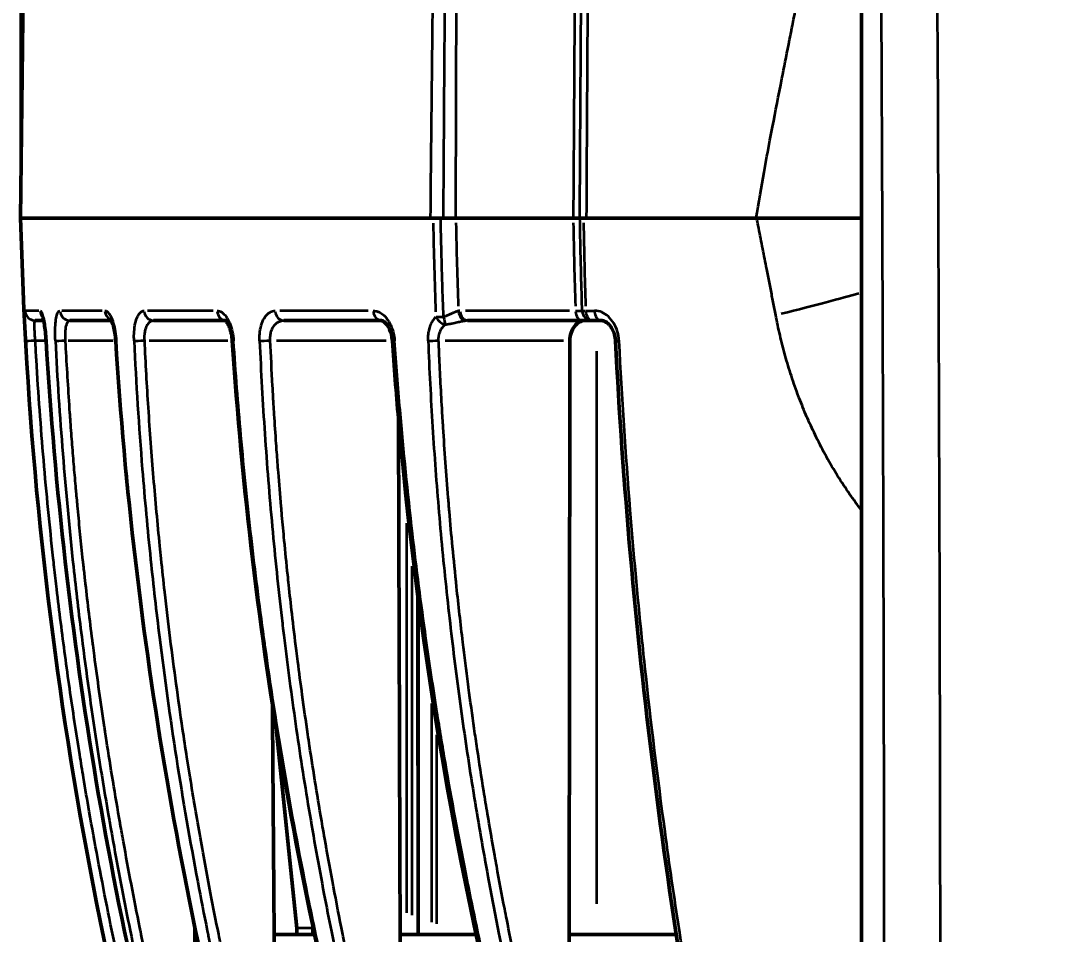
# Model space of a CAD drawing. Header units: millimetres. Extents: x 40 to 2195, y 40 to 1687.
# Drawn here: x 416.3 to 466.6, y 883.9 to 928.6 of the extents above; entities that cross this region are included whole.
import ezdxf

# ---------------------------------------------------------------- set-up
doc = ezdxf.new("R2010")
doc.units = ezdxf.units.MM
doc.header["$LTSCALE"] = 8
for name, color, linetype, lineweight in [('Dimension (ISO)', 7, 'Continuous', 25), ('Visible (ISO)', 7, 'Continuous', 50), ('Visible Narrow (ISO)', 7, 'Continuous', 35)]:
    doc.layers.add(name, color=color, linetype=linetype, lineweight=lineweight)
doc.styles.add('Note Text (ANSI)', font='tahoma.ttf')
doc.dimstyles.new('Default (ISO)', dxfattribs={"dimscale": 8, "dimtxt": 1, "dimasz": 2.5, "dimexe": 3.175, "dimexo": 0, "dimgap": 0.762, "dimtad": 1, "dimrnd": 1e-08, "dimzin": 0, "dimdsep": 46, "dimtxsty": 'Note Text (ANSI)', "dimcen": 0.09, "dimdle": 10, "dimclrd": 1, "dimclre": 1, "dimclrt": 1, "dimazin": 0, "dimtfac": 3.5052, "dimtmove": 0, "dimatfit": 3, "dimfxl": 1, "dimtolj": 1, "dimtzin": 0, "dimlwd": -1, "dimlwe": -1, "dimarcsym": 0})

# ---------------------------------------------------------------- blocks, each defined once
blk = doc.blocks.new('*D9')
at = {"layer": 'Defpoints', "color": 0, "transparency": 16777216}
for p in [(578.287, 1132.67), (416.287, 918.94), (578.287, 918.94)]:
    blk.add_point(p, dxfattribs=at)
at = {"layer": 'Dimension (ISO)', "color": 1, "transparency": 16777216}
for p, q in [((416.287, 918.94), (416.287, 1158.07)), ((578.287, 918.94), (578.287, 1158.07)), ((436.287, 1132.67), (558.287, 1132.67))]:
    blk.add_line(p, q, dxfattribs=at)
for points in [[(436.287, 1136.004), (436.287, 1129.337), (416.287, 1132.67)], [(558.287, 1136.004), (558.287, 1129.337), (578.287, 1132.67)]]:
    blk.add_solid(points, dxfattribs=at)
at = {"layer": 'Dimension (ISO)', "color": 1, "transparency": 16777216, "insert": (445.042, 1149.232), "char_height": 8, "attachment_point": 1, "style": 'Note Text (ANSI)'}
blk.add_mtext('\\A1;162.00 mm [6.378 in]', dxfattribs=at)

msp = doc.modelspace()

# ---------------------------------------------------------------- linework, layer by layer
at = {"layer": 'Visible (ISO)'}
for p, q in [((457.408, 961.526), (457.408, 816.708)), ((436.315, 918.94), (416.287, 918.94)), ((436.453, 918.94), (416.287, 918.94)), ((436.453, 918.94), (436.828, 918.94)), ((436.939, 918.94), (436.828, 918.94)), ((436.947, 918.94), (437.568, 918.94)), ((437.568, 918.94), (443.306, 918.94)), ((443.306, 918.94), (443.628, 918.94)), ((443.636, 918.94), (443.628, 918.94)), ((443.636, 918.94), (443.806, 918.94)), ((452.252, 918.94), (443.806, 918.94)), ((452.252, 918.94), (443.963, 918.94)), ((452.252, 918.94), (457.408, 918.94)), ((417.415, 913.94), (417.001, 913.94)), ((417.427, 913.94), (417.427, 913.94)), ((420.723, 913.94), (418.701, 913.94)), ((420.78, 913.94), (420.78, 913.94)), ((426.3, 913.94), (422.791, 913.94)), ((433.926, 913.94), (429.155, 913.94)), ((433.926, 913.94), (433.926, 913.94)), ((437.003, 913.94), (437.003, 913.94)), ((438.126, 913.94), (438.126, 913.94)), ((443.752, 913.94), (438.144, 913.94)), ((443.752, 913.94), (444.246, 913.94)), ((444.231, 913.941), (444.231, 913.941)), ((444.246, 913.94), (444.675, 913.94)), ((444.675, 913.94), (444.675, 913.94)), ((435.717, 883.94), (435.716, 900.433)), ((428.805, 893.863), (429.787, 884.24)), ((429.787, 883.94), (429.787, 884.24)), ((430.572, 883.94), (430.572, 884.346)), ((424.879, 883.94), (424.807, 883.94)), ((425.448, 883.94), (425.448, 883.94)), ((430.658, 883.94), (428.683, 883.94)), ((438.557, 883.94), (434.843, 883.94)), ((443.108, 883.941), (444.46, 883.941)), ((448.344, 883.94), (443.108, 883.94))]:
    msp.add_line(p, q, dxfattribs=at)
for centre, radius, start, end in [((8415.799, 830.628), 8000, 178.7298285, 179.367494), ((613.912, 923.94), 197.688, 181.4493, 197.90634)]:
    msp.add_arc(centre, radius, start, end, dxfattribs=at)
for centre, major_axis, ratio, start_param, end_param in [((436.626, 913.94), (0.3, 0), 0.000035, 2.195818, 2.195871), ((444.458, 913.94), (6.5, 0), 0.000035, 1.538863, 1.538882), ((421.436, 912.98), (-0.499, -0.031), 0.011301, 6.283158, 6.283185), ((427.137, 912.98), (-0.499, -0.033), 0.004827, 6.283148, 6.283185), ((444.459, 883.94), (-5, 0), 0.000035, 3.822621, 4.986089), ((444.459, 883.94), (6.5, 0), 0.000035, 0.930312, 1.570646), ((444.459, 883.94), (5, 0), 0.000035, 5.231173, 5.602066), ((444.459, 883.94), (-6.5, 0), 0.000035, 2.08968, 2.211352)]:
    msp.add_ellipse(centre, major_axis=major_axis, ratio=ratio, start_param=start_param, end_param=end_param, dxfattribs=at)
for points, knots in [([(417.535, 912.95), (417.527, 913.096), (417.515, 913.244), (417.486, 913.515), (417.468, 913.643), (417.432, 913.862), (417.412, 913.957), (417.387, 914.058), (417.379, 914.084), (417.368, 914.121), (417.363, 914.133), (417.359, 914.144), (417.358, 914.146), (417.358, 914.146)], [0, 0, 0, 0, 0.0439024, 0.0439024, 0.08694, 0.08694, 0.1286569, 0.1286569, 0.1469717, 0.1469717, 0.1619402, 0.1619402, 0.1702212, 0.1702212, 0.1702212, 0.1702212]), ([(420.937, 912.948), (420.929, 913.078), (420.914, 913.21), (420.876, 913.451), (420.851, 913.565), (420.798, 913.758), (420.768, 913.841), (420.73, 913.928), (420.718, 913.95), (420.701, 913.982), (420.693, 913.994), (420.683, 914.008), (420.68, 914.012), (420.68, 914.013), (420.68, 914.013), (420.68, 914.013)], [0, 0, 0, 0, 0.0390984, 0.0390984, 0.0774195, 0.0774195, 0.1142106, 0.1142106, 0.1300665, 0.1300665, 0.1433661, 0.1433661, 0.1550846, 0.1550846, 0.1565196, 0.1565196, 0.1565196, 0.1565196]), ([(426.638, 912.947), (426.63, 913.063), (426.614, 913.18), (426.57, 913.396), (426.54, 913.499), (426.475, 913.675), (426.438, 913.751), (426.371, 913.863), (426.339, 913.903), (426.298, 913.943), (426.286, 913.95), (426.286, 913.95)], [0, 0, 0, 0, 0.0349519, 0.0349519, 0.0693927, 0.0693927, 0.1031039, 0.1031039, 0.1341558, 0.1341558, 0.1598627, 0.1598627, 0.1598627, 0.1598627]), ([(434.463, 912.945), (434.456, 913.05), (434.439, 913.155), (434.39, 913.352), (434.358, 913.445), (434.283, 913.61), (434.239, 913.684), (434.152, 913.801), (434.107, 913.846), (434.029, 913.908), (433.995, 913.924), (433.951, 913.939), (433.937, 913.94), (433.926, 913.94)], [0, 0, 0, 0, 0.0315407, 0.0315407, 0.0629127, 0.0629127, 0.0948432, 0.0948432, 0.1266305, 0.1266305, 0.1586216, 0.1586216, 0.1848447, 0.1848447, 0.1848447, 0.1848447]), ([(443.144, 912.967), (443.145, 913.09), (443.163, 913.219), (443.239, 913.459), (443.297, 913.568), (443.434, 913.745), (443.522, 913.821), (443.712, 913.918), (443.813, 913.94), (443.908, 913.94)], [-0.6423957, -0.6423957, -0.6423957, -0.6423957, -0.6055635, -0.6055635, -0.5669203, -0.5669203, -0.5253456, -0.5253456, -0.4847069, -0.4847069, -0.4847069, -0.4847069]), ([(445.372, 912.941), (445.366, 913.046), (445.349, 913.153), (445.295, 913.349), (445.258, 913.443), (445.17, 913.606), (445.118, 913.679), (445.011, 913.796), (444.954, 913.841), (444.843, 913.907), (444.789, 913.926), (444.717, 913.939), (444.696, 913.94), (444.675, 913.94)], [0, 0, 0, 0, 0.0316077, 0.0316077, 0.0625755, 0.0625755, 0.0933828, 0.0933828, 0.1241361, 0.1241361, 0.1565568, 0.1565568, 0.1709581, 0.1709581, 0.1709581, 0.1709581]), ([(441.753, 871.089), (438.242, 883.462), (435.896, 896.286), (434.651, 910.416), (434.551, 911.68), (434.463, 912.945)], [0, 0, 0, 0, 3.875367, 3.875367, 4.255742, 4.255742, 4.255742, 4.255742])]:
    msp.add_open_spline(points, degree=3, knots=knots, dxfattribs=at)
for points in [[(424.75, 870.276), (420.82, 884.154), (418.387, 898.551), (417.536, 912.95)], [(428.179, 870.549), (424.277, 884.334), (421.836, 898.638), (420.937, 912.948)], [(433.906, 870.821), (430.029, 884.507), (427.582, 898.722), (426.638, 912.947)], [(443.144, 912.967), (443.131, 903.291), (443.119, 893.616), (443.108, 883.94)], [(450.587, 871.346), (447.851, 884.886), (446.093, 898.91), (445.372, 912.941)], [(434.762, 909.161), (434.788, 900.754), (434.815, 892.347), (434.843, 883.94)], [(428.595, 895.19), (428.624, 891.44), (428.654, 887.69), (428.683, 883.94)], [(424.802, 884.305), (424.804, 884.184), (424.805, 884.062), (424.807, 883.94)], [(424.807, 883.94), (424.855, 880.061), (424.903, 876.181), (424.952, 872.301)], [(428.683, 883.94), (428.714, 880), (428.745, 876.06), (428.777, 872.12)], [(434.843, 883.94), (434.857, 879.941), (434.87, 875.942), (434.884, 871.942)], [(443.108, 883.94), (443.103, 879.884), (443.098, 875.828), (443.094, 871.771)]]:
    msp.add_open_spline(points, degree=3, dxfattribs=at)
at = {"layer": 'Visible Narrow (ISO)'}
for p, q in [((417.184, 914.416), (416.518, 914.416)), ((420.279, 914.416), (418.302, 914.416)), ((425.699, 914.416), (422.487, 914.416)), ((433.276, 914.416), (428.954, 914.416)), ((443.122, 914.416), (438.042, 914.416)), ((443.937, 914.416), (444.326, 914.416)), ((417.03, 912.967), (417.508, 912.967)), ((417.541, 912.967), (417.541, 912.967)), ((418.607, 912.967), (420.813, 912.967)), ((420.963, 912.967), (420.963, 912.967)), ((422.567, 912.967), (426.422, 912.967)), ((426.699, 912.967), (426.699, 912.967)), ((428.794, 912.967), (434.163, 912.967)), ((434.573, 912.967), (434.573, 912.967)), ((437.048, 912.967), (442.824, 912.967)), ((444.46, 885.441), (444.459, 912.441)), ((435.159, 904.042), (435.161, 884.998)), ((435.41, 901.944), (435.411, 884.888)), ((435.758, 884.749), (435.757, 899.311)), ((436.372, 895.232), (436.372, 884.535)), ((436.628, 893.69), (436.628, 884.454)), ((430.533, 884.24), (429.826, 884.24)), ((430.587, 883.957), (430.587, 884.257))]:
    msp.add_line(p, q, dxfattribs=at)
msp.add_arc((444.246, 914.44), 0.5, 186.2411, 265.5915, dxfattribs=at)
for centre, major_axis, ratio, start_param, end_param in [((445.422, 867.261), (0, -453.793), 0.034923, 1.430949, 1.759061), ((584.877, 923.94), (0, 197.688), 0.751038, 1.597312, 1.619274), ((583.804, 923.94), (0, 197.188), 0.741844, 1.597304, 1.617986), ((575.492, 923.94), (0, -197.188), 0.670572, 4.738896, 4.75956), ((574.29, 923.94), (0, 197.688), 0.66026, 1.597236, 1.617847), ((446.977, 912.986), (11.387, 2.681), 0.024172, 5.314596, 5.835694), ((417.001, 914.44), (0, -0.5), 0.999398, 4.836715, 6.207055), ((417.737, 914.44), (0, 0.5), 0.990239, 1.654068, 2.285075), ((418.701, 914.44), (0, -0.5), 0.978234, 4.836715, 6.207055), ((420.884, 914.44), (0, -0.5), 0.951065, 4.817202, 5.836042), ((422.791, 914.44), (0, -0.5), 0.927323, 4.836715, 6.207055), ((426.338, 914.44), (0, -0.5), 0.883172, 4.832112, 6.119177), ((429.155, 914.44), (0, -0.5), 0.848106, 4.836715, 6.207055), ((433.926, 914.44), (0, -0.5), 0.788713, 4.83675, 6.207061), ((437.87, 912.567), (-0.175, 1.846), 0.669971, 6.222576, 6.281283), ((438.064, 914.437), (0.048, -0.498), 0.742381, 4.763687, 6.105669), ((438.144, 914.44), (0, -0.5), 0.74083, 4.836831, 6.207061), ((443.752, 914.44), (0, -0.5), 0.670582, 4.83683, 6.207052), ((444.246, 914.44), (-0.5, -0.016), 0.036082, 0.043433, 0.806344), ((444.246, 914.44), (0, -0.5), 0.660257, 4.836714, 6.207054), ((444.675, 914.44), (0, -0.5), 0.654912, 4.836715, 6.207055), ((436.964, 914.145), (-0.366, 0.341), 0.638681, 1.093193, 2.237697), ((436.964, 914.145), (-0.5, -0.019), 0.032921, 0.763246, 1.526157), ((436.964, 914.145), (-0.103, 0.489), 0.007786, 1.649286, 2.484818), ((438.12, 913.869), (0.262, 0.007), 0.271503, 1.487725, 1.729879), ((417.039, 912.98), (-0.499, -0.028), 0.022342, 0.090207, 1.425484), ((418.035, 912.98), (-0.499, -0.03), 0.017116, 6.132816, 6.275271), ((418.476, 912.98), (-0.499, -0.026), 0.027042, 0.259841, 1.517033), ((421.436, 912.98), (-0.499, -0.031), 0.011301, 5.967377, 6.266538), ((422.301, 912.98), (-0.499, -0.024), 0.031283, 0.429593, 1.608611), ((427.137, 912.98), (-0.499, -0.033), 0.004827, 5.802051, 6.257827), ((428.4, 912.98), (-0.5, -0.022), 0.035132, 0.599416, 1.700207), ((434.962, 912.98), (-0.499, -0.035), 0.002385, 0.034064, 0.646349), ((436.59, 912.98), (-0.5, -0.02), 0.038668, 0.769288, 1.791813), ((445.871, 912.967), (-0.499, -0.026), 0.029633, 0.043732, 0.830464)]:
    msp.add_ellipse(centre, major_axis=major_axis, ratio=ratio, start_param=start_param, end_param=end_param, dxfattribs=at)
for points, knots in [([(437.424, 1007.963), (437.339, 1002.063), (437.254, 996.072), (437.171, 989.976), (437.087, 983.88), (437.005, 977.677), (436.925, 971.415), (436.845, 965.152), (436.766, 958.829), (436.694, 952.749), (436.621, 946.669), (436.553, 940.833), (436.49, 935.202), (436.427, 929.572), (436.369, 924.147), (436.315, 918.94)], [0, 0, 0, 0, 0.2, 0.2, 0.2, 0.4, 0.4, 0.4, 0.6, 0.6, 0.6, 0.8, 0.8, 0.8, 1, 1, 1, 1]), ([(438.052, 1007.959), (437.977, 1003.936), (437.904, 999.87), (437.8, 993.84), (437.768, 991.912), (437.72, 988.927), (437.703, 987.876), (437.616, 982.396), (437.549, 977.919), (437.477, 972.744), (437.468, 972.079), (437.428, 969.116), (437.398, 966.81), (437.339, 962.156), (437.311, 959.809), (437.266, 955.893), (437.248, 954.313), (437.198, 949.68), (437.167, 946.672), (437.136, 943.306), (437.132, 942.891), (437.105, 940.013), (437.084, 937.589), (437.03, 931.149), (437.001, 927.203), (436.974, 923.093), (436.972, 922.818), (436.962, 921.332), (436.954, 920.131), (436.947, 918.94)], [0, 0, 0, 0, 0.1364104, 0.1364104, 0.2, 0.2, 0.2343652, 0.2343652, 0.3787529, 0.3787529, 0.4, 0.4, 0.4733893, 0.4733893, 0.5485459, 0.5485459, 0.6, 0.6, 0.700975, 0.700975, 0.7152153, 0.7152153, 0.8, 0.8, 0.943973, 0.943973, 0.9542839, 0.9542839, 1, 1, 1, 1]), ([(437.568, 918.94), (437.577, 923.917), (437.594, 928.715), (437.617, 933.328), (437.621, 934.051), (437.625, 934.77), (437.629, 935.484), (437.65, 939.326), (437.675, 943.038), (437.705, 946.632), (437.715, 947.969), (437.727, 949.289), (437.739, 950.594), (437.765, 953.447), (437.793, 956.223), (437.823, 958.926), (437.844, 960.779), (437.866, 962.598), (437.888, 964.384), (437.914, 966.393), (437.94, 968.361), (437.967, 970.288), (437.999, 972.572), (438.033, 974.8), (438.067, 976.975), (438.087, 978.267), (438.108, 979.539), (438.129, 980.794), (438.173, 983.436), (438.218, 985.998), (438.265, 988.486), (438.277, 989.17), (438.29, 989.849), (438.303, 990.523), (438.359, 993.46), (438.416, 996.294), (438.473, 999.04), (438.477, 999.211), (438.48, 999.382), (438.484, 999.553), (438.545, 1002.458), (438.607, 1005.266), (438.669, 1007.968)], [0, 0, 0, 0, 0.125, 0.125, 0.125, 0.144593, 0.144593, 0.144593, 0.25, 0.25, 0.25, 0.289217, 0.289217, 0.289217, 0.375, 0.375, 0.375, 0.433824, 0.433824, 0.433824, 0.5, 0.5, 0.5, 0.578431, 0.578431, 0.578431, 0.625, 0.625, 0.625, 0.723028, 0.723028, 0.723028, 0.75, 0.75, 0.75, 0.867651, 0.867651, 0.867651, 0.875, 0.875, 0.875, 1, 1, 1, 1]), ([(444.285, 1007.968), (444.237, 1005), (444.19, 1001.904), (444.142, 998.685), (444.095, 995.466), (444.048, 992.124), (444.001, 988.643), (443.954, 985.163), (443.907, 981.544), (443.861, 977.769), (443.814, 973.994), (443.768, 970.062), (443.721, 965.939), (443.675, 961.816), (443.629, 957.501), (443.586, 953.2), (443.542, 948.899), (443.502, 944.612), (443.467, 940.555), (443.431, 936.497), (443.401, 932.668), (443.374, 929.066), (443.347, 925.464), (443.325, 922.089), (443.306, 918.94)], [0, 0, 0, 0, 0.125, 0.125, 0.125, 0.25, 0.25, 0.25, 0.375, 0.375, 0.375, 0.5, 0.5, 0.5, 0.625, 0.625, 0.625, 0.75, 0.75, 0.75, 0.875, 0.875, 0.875, 1, 1, 1, 1]), ([(443.628, 918.94), (443.636, 920.282), (443.644, 921.629), (443.672, 926.359), (443.695, 929.765), (443.724, 933.75), (443.728, 934.306), (443.736, 935.321), (443.74, 935.779), (443.762, 938.718), (443.783, 941.209), (443.818, 945.294), (443.833, 946.878), (443.864, 950.305), (443.882, 952.151), (443.922, 956.214), (443.945, 958.437), (443.976, 961.39), (443.984, 962.11), (444.016, 965.046), (444.041, 967.269), (444.079, 970.464), (444.09, 971.432), (444.117, 973.662), (444.132, 974.923), (444.174, 978.233), (444.2, 980.279), (444.254, 984.343), (444.281, 986.362), (444.32, 989.146), (444.331, 989.929), (444.375, 993.079), (444.41, 995.413), (444.454, 998.315), (444.463, 998.911), (444.508, 1001.853), (444.544, 1004.17), (444.59, 1006.961), (444.598, 1007.461), (444.606, 1007.959)], [0, 0, 0, 0, 0.0471965, 0.0471965, 0.1651732, 0.1651732, 0.184274, 0.184274, 0.2, 0.2, 0.2849772, 0.2849772, 0.3384037, 0.3384037, 0.4, 0.4, 0.473014, 0.473014, 0.4965088, 0.4965088, 0.5686471, 0.5686471, 0.6, 0.6, 0.6408343, 0.6408343, 0.707323, 0.707323, 0.7738116, 0.7738116, 0.8, 0.8, 0.8796557, 0.8796557, 0.9003479, 0.9003479, 0.9821136, 0.9821136, 1, 1, 1, 1]), ([(443.963, 918.94), (443.991, 924.627), (444.026, 930.402), (444.068, 936.238), (444.11, 942.075), (444.159, 947.973), (444.218, 954.01), (444.276, 960.048), (444.343, 966.224), (444.419, 972.401), (444.494, 978.579), (444.578, 984.758), (444.666, 990.71), (444.754, 996.662), (444.845, 1002.388), (444.94, 1007.963)], [0, 0, 0, 0, 0.2, 0.2, 0.2, 0.4, 0.4, 0.4, 0.6, 0.6, 0.6, 0.8, 0.8, 0.8, 1, 1, 1, 1]), ([(458.331, 796.295), (458.333, 796.61), (458.335, 796.926), (458.337, 797.241), (458.377, 804.666), (458.411, 812.11), (458.439, 819.577), (458.446, 821.403), (458.452, 823.23), (458.458, 825.059), (458.478, 831.025), (458.493, 837.004), (458.505, 842.988), (458.511, 846.337), (458.516, 849.689), (458.52, 853.041), (458.525, 857.514), (458.527, 861.989), (458.527, 866.464), (458.528, 871.335), (458.525, 876.207), (458.52, 881.076), (458.517, 884.032), (458.513, 886.986), (458.507, 889.939), (458.496, 896.319), (458.48, 902.692), (458.46, 909.052), (458.455, 910.484), (458.45, 911.915), (458.445, 913.346), (458.417, 921.131), (458.382, 928.894), (458.34, 936.62), (458.34, 936.698), (458.339, 936.775), (458.339, 936.853), (458.297, 944.5), (458.249, 952.112), (458.193, 959.691)], [0.0000015, 0.0000015, 0.0000015, 0.0000015, 0.0058229, 0.0058229, 0.0058229, 0.1428571, 0.1428571, 0.1428571, 0.176372, 0.176372, 0.176372, 0.2857143, 0.2857143, 0.2857143, 0.3469143, 0.3469143, 0.3469143, 0.4285714, 0.4285714, 0.4285714, 0.5174708, 0.5174708, 0.5174708, 0.5714286, 0.5714286, 0.5714286, 0.6880265, 0.6880265, 0.6880265, 0.7142857, 0.7142857, 0.7142857, 0.8571429, 0.8571429, 0.8571429, 0.85858, 0.85858, 0.85858, 0.9999988, 0.9999988, 0.9999988, 0.9999988]), ([(452.252, 918.94), (452.376, 919.7), (452.504, 920.458), (452.731, 921.722), (452.827, 922.238), (452.967, 922.977), (453.009, 923.194), (453.197, 924.165), (453.35, 924.943), (453.618, 926.305), (453.727, 926.864), (453.901, 927.744), (453.962, 928.05), (454.175, 929.116), (454.334, 929.901), (454.539, 930.89), (454.575, 931.062), (454.746, 931.88), (454.887, 932.542), (455.117, 933.604), (455.202, 933.991), (455.29, 934.384)], [0, 0, 0, 0, 0.1666667, 0.1666667, 0.2845582, 0.2845582, 0.3333333, 0.3333333, 0.5, 0.5, 0.6097179, 0.6097179, 0.6666667, 0.6666667, 0.8044739, 0.8044739, 0.8333333, 0.8333333, 0.9401716, 0.9401716, 1, 1, 1, 1]), ([(436.963, 914.128), (436.943, 914.678), (436.924, 915.222), (436.908, 915.75), (436.894, 916.193), (436.881, 916.625), (436.87, 917.064), (436.868, 917.148), (436.866, 917.232), (436.864, 917.317), (436.85, 917.845), (436.838, 918.39), (436.828, 918.94)], [0.0000009, 0.0000009, 0.0000009, 0.0000009, 0.3333333, 0.3333333, 0.3333333, 0.6132458, 0.6132458, 0.6132458, 0.6666667, 0.6666667, 0.6666667, 1, 1, 1, 1]), ([(443.746, 914.425), (443.731, 914.896), (443.717, 915.365), (443.705, 915.821), (443.703, 915.862), (443.702, 915.903), (443.701, 915.943), (443.688, 916.439), (443.676, 916.92), (443.665, 917.416), (443.665, 917.431), (443.665, 917.445), (443.664, 917.46), (443.654, 917.942), (443.644, 918.439), (443.636, 918.94)], [0, 0, 0, 0, 0.30608, 0.30608, 0.30608, 0.333333, 0.333333, 0.333333, 0.666667, 0.666667, 0.666667, 0.676343, 0.676343, 0.676343, 1, 1, 1, 1]), ([(453.207, 914.209), (453.168, 914.415), (453.128, 914.624), (453.087, 914.837), (453.046, 915.046), (453.004, 915.259), (452.961, 915.475), (452.919, 915.686), (452.876, 915.901), (452.833, 916.119), (452.811, 916.228), (452.789, 916.338), (452.767, 916.449), (452.758, 916.495), (452.749, 916.541), (452.74, 916.587), (452.676, 916.911), (452.611, 917.242), (452.545, 917.579), (452.48, 917.907), (452.415, 918.242), (452.349, 918.583), (452.325, 918.702), (452.302, 918.821), (452.279, 918.94)], [0, 0, 0, 0, 0.1458634, 0.1458634, 0.1458634, 0.289266, 0.289266, 0.289266, 0.4295332, 0.4295332, 0.4295332, 0.5, 0.5, 0.5, 0.5290551, 0.5290551, 0.5290551, 0.7330762, 0.7330762, 0.7330762, 0.9313061, 0.9313061, 0.9313061, 1, 1, 1, 1]), ([(416.54, 912.952), (416.531, 913.111), (416.515, 913.412), (416.497, 913.828), (416.488, 914.156), (416.489, 914.367), (416.496, 914.416), (416.502, 914.416)], [0, 0, 0, 0, 0.2, 0.4, 0.6, 0.8, 1, 1, 1, 1]), ([(417.986, 912.952), (417.978, 913.11), (417.972, 913.41), (417.992, 913.824), (418.041, 914.152), (418.116, 914.366), (418.178, 914.416), (418.213, 914.416)], [0, 0, 0, 0, 0.2, 0.4, 0.6, 0.8, 1, 1, 1, 1]), ([(421.835, 912.952), (421.829, 913.072), (421.829, 913.187), (421.835, 913.333), (421.837, 913.366), (421.85, 913.542), (421.869, 913.679), (421.923, 913.926), (421.959, 914.036), (422.035, 914.198), (422.072, 914.257), (422.125, 914.317), (422.137, 914.33), (422.192, 914.379), (422.237, 914.403), (422.299, 914.415), (422.313, 914.416), (422.328, 914.416)], [0.0000001, 0.0000001, 0.0000001, 0.0000001, 0.1537173, 0.1537173, 0.2, 0.2, 0.4, 0.4, 0.6, 0.6, 0.7535536, 0.7535536, 0.8, 0.8, 0.9547634, 0.9547634, 1, 1, 1, 1]), ([(427.971, 912.952), (427.966, 913.07), (427.969, 913.184), (427.981, 913.328), (427.985, 913.36), (428.007, 913.533), (428.038, 913.669), (428.123, 913.916), (428.177, 914.027), (428.291, 914.19), (428.346, 914.249), (428.424, 914.312), (428.445, 914.326), (428.527, 914.377), (428.592, 914.402), (428.684, 914.415), (428.708, 914.416), (428.731, 914.416)], [0.0000002, 0.0000002, 0.0000002, 0.0000002, 0.1544219, 0.1544219, 0.2, 0.2, 0.4, 0.4, 0.6, 0.6, 0.7500663, 0.7500663, 0.8, 0.8, 0.9503665, 0.9503665, 1, 1, 1, 1]), ([(433.532, 914.416), (433.612, 914.416), (433.689, 914.402), (433.788, 914.364), (433.81, 914.354), (433.904, 914.307), (433.974, 914.259), (434.065, 914.177), (434.088, 914.155), (434.197, 914.039), (434.275, 913.928), (434.406, 913.679), (434.459, 913.541), (434.529, 913.288), (434.551, 913.175), (434.568, 913.022), (434.572, 912.987), (434.574, 912.952)], [0, 0, 0, 0, 0.154323, 0.154323, 0.2, 0.2, 0.347421, 0.347421, 0.4, 0.4, 0.6, 0.6, 0.8, 0.8, 0.954632, 0.954632, 1, 1, 1, 1]), ([(436.963, 914.128), (436.987, 914.135), (437.011, 914.143), (437.034, 914.151), (437.055, 914.159), (437.075, 914.167), (437.095, 914.175), (437.117, 914.183), (437.138, 914.192), (437.159, 914.201), (437.162, 914.202), (437.165, 914.204), (437.169, 914.205), (437.184, 914.212), (437.198, 914.218), (437.213, 914.225), (437.236, 914.235), (437.259, 914.246), (437.28, 914.256), (437.293, 914.262), (437.306, 914.267), (437.318, 914.273), (437.341, 914.284), (437.363, 914.294), (437.384, 914.304), (437.388, 914.305), (437.391, 914.307), (437.395, 914.308), (437.401, 914.311), (437.407, 914.314), (437.413, 914.317), (437.435, 914.326), (437.455, 914.335), (437.475, 914.344), (437.48, 914.346), (437.484, 914.348), (437.488, 914.349), (437.491, 914.351), (437.494, 914.352), (437.497, 914.353), (437.518, 914.361), (437.537, 914.369), (437.555, 914.376), (437.56, 914.377), (437.565, 914.379), (437.57, 914.381), (437.588, 914.387), (437.605, 914.392), (437.621, 914.397), (437.626, 914.398), (437.631, 914.4), (437.636, 914.401), (437.656, 914.406), (437.675, 914.41), (437.693, 914.412)], [0.0000131, 0.0000131, 0.0000131, 0.0000131, 0.0652547, 0.0652547, 0.0652547, 0.125, 0.125, 0.125, 0.1908732, 0.1908732, 0.1908732, 0.2016155, 0.2016155, 0.2016155, 0.25, 0.25, 0.25, 0.3284493, 0.3284493, 0.3284493, 0.375, 0.375, 0.375, 0.4605705, 0.4605705, 0.4605705, 0.4747497, 0.4747497, 0.4747497, 0.5, 0.5, 0.5, 0.5906451, 0.5906451, 0.5906451, 0.6112951, 0.6112951, 0.6112951, 0.625, 0.625, 0.625, 0.7220551, 0.7220551, 0.7220551, 0.7478253, 0.7478253, 0.7478253, 0.8452726, 0.8452726, 0.8452726, 0.875, 0.875, 0.875, 0.9992101, 0.9992101, 0.9992101, 0.9992101]), ([(443.417, 914.416), (443.442, 914.416), (443.465, 914.416), (443.487, 914.416), (443.515, 914.417), (443.541, 914.417), (443.564, 914.417), (443.584, 914.417), (443.603, 914.417), (443.619, 914.418), (443.632, 914.418), (443.644, 914.418), (443.655, 914.418), (443.66, 914.419), (443.664, 914.419), (443.669, 914.419), (443.683, 914.419), (443.694, 914.42), (443.704, 914.42), (443.714, 914.42), (443.722, 914.421), (443.728, 914.421), (443.731, 914.422), (443.733, 914.422), (443.735, 914.422), (443.74, 914.423), (443.743, 914.423), (443.745, 914.424), (443.746, 914.424), (443.746, 914.424), (443.746, 914.425)], [0.0005627, 0.0005627, 0.0005627, 0.0005627, 0.1095654, 0.1095654, 0.1095654, 0.25, 0.25, 0.25, 0.3673763, 0.3673763, 0.3673763, 0.4580217, 0.4580217, 0.4580217, 0.5, 0.5, 0.5, 0.625, 0.625, 0.625, 0.75, 0.75, 0.75, 0.8055507, 0.8055507, 0.8055507, 0.9363048, 0.9363048, 0.9363048, 0.9999954, 0.9999954, 0.9999954, 0.9999954]), ([(445.551, 912.939), (445.543, 913.099), (445.49, 913.401), (445.307, 913.822), (445.037, 914.153), (444.706, 914.367), (444.471, 914.416), (444.348, 914.416)], [0, 0, 0, 0, 0.2, 0.4, 0.6, 0.8, 1, 1, 1, 1]), ([(417.004, 912.967), (416.998, 913.038), (416.993, 913.109), (416.986, 913.205), (416.985, 913.231), (416.983, 913.261), (416.983, 913.265), (416.979, 913.32), (416.977, 913.37), (416.973, 913.46), (416.971, 913.501), (416.97, 913.541), (416.97, 913.543), (416.969, 913.6), (416.968, 913.65), (416.968, 913.716), (416.968, 913.736), (416.969, 913.759), (416.969, 913.764), (416.97, 913.797), (416.971, 913.823), (416.975, 913.863), (416.977, 913.879), (416.98, 913.897), (416.981, 913.901), (416.985, 913.921), (416.989, 913.931), (416.996, 913.939), (416.998, 913.94), (417.001, 913.94)], [0, 0, 0, 0, 0.1383094, 0.1383094, 0.1923178, 0.1923178, 0.2, 0.2, 0.3053025, 0.3053025, 0.4, 0.4, 0.4044505, 0.4044505, 0.5379056, 0.5379056, 0.6, 0.6, 0.6165918, 0.6165918, 0.7154297, 0.7154297, 0.8, 0.8, 0.8286885, 0.8286885, 0.94386, 0.94386, 1, 1, 1, 1]), ([(418.485, 912.967), (418.478, 913.05), (418.475, 913.132), (418.475, 913.226), (418.475, 913.24), (418.475, 913.258), (418.475, 913.263), (418.476, 913.312), (418.478, 913.356), (418.483, 913.44), (418.487, 913.48), (418.492, 913.525), (418.493, 913.531), (418.494, 913.538), (418.494, 913.539), (418.501, 913.589), (418.509, 913.635), (418.525, 913.704), (418.533, 913.729), (418.542, 913.756), (418.543, 913.761), (418.555, 913.796), (418.567, 913.823), (418.59, 913.863), (418.6, 913.879), (418.615, 913.896), (418.618, 913.9), (418.637, 913.918), (418.653, 913.929), (418.68, 913.939), (418.69, 913.94), (418.701, 913.94)], [0, 0, 0, 0, 0.1622754, 0.1622754, 0.1907229, 0.1907229, 0.2, 0.2, 0.2930549, 0.2930549, 0.3850514, 0.3850514, 0.4, 0.4, 0.4025855, 0.4025855, 0.5224892, 0.5224892, 0.6, 0.6, 0.6144425, 0.6144425, 0.7196864, 0.7196864, 0.8, 0.8, 0.8262783, 0.8262783, 0.9328219, 0.9328219, 1, 1, 1, 1]), ([(422.353, 912.967), (422.347, 913.046), (422.347, 913.126), (422.351, 913.203), (422.351, 913.218), (422.352, 913.232), (422.354, 913.247), (422.354, 913.252), (422.354, 913.258), (422.355, 913.264), (422.362, 913.343), (422.374, 913.418), (422.392, 913.488), (422.396, 913.503), (422.4, 913.518), (422.404, 913.532), (422.416, 913.573), (422.43, 913.612), (422.446, 913.648), (422.46, 913.682), (422.476, 913.714), (422.494, 913.742), (422.495, 913.744), (422.497, 913.746), (422.498, 913.748), (422.5, 913.752), (422.502, 913.755), (422.504, 913.758), (422.523, 913.787), (422.542, 913.812), (422.563, 913.834), (422.584, 913.856), (422.607, 913.875), (422.63, 913.89), (422.636, 913.894), (422.641, 913.898), (422.647, 913.901), (422.671, 913.915), (422.695, 913.925), (422.72, 913.931), (422.743, 913.937), (422.767, 913.94), (422.791, 913.94)], [0.0000003, 0.0000003, 0.0000003, 0.0000003, 0.1578019, 0.1578019, 0.1578019, 0.1879559, 0.1879559, 0.1879559, 0.2, 0.2, 0.2, 0.3648694, 0.3648694, 0.3648694, 0.4, 0.4, 0.4, 0.5, 0.5, 0.5, 0.593463, 0.593463, 0.593463, 0.6, 0.6, 0.6, 0.6110888, 0.6110888, 0.6110888, 0.7055444, 0.7055444, 0.7055444, 0.8, 0.8, 0.8, 0.8226457, 0.8226457, 0.8226457, 0.915336, 0.915336, 0.915336, 1, 1, 1, 1]), ([(428.495, 912.967), (428.492, 913.023), (428.491, 913.079), (428.496, 913.169), (428.5, 913.203), (428.506, 913.244), (428.507, 913.252), (428.514, 913.295), (428.521, 913.33), (428.538, 913.397), (428.548, 913.43), (428.567, 913.481), (428.575, 913.501), (428.584, 913.522), (428.585, 913.524), (428.601, 913.56), (428.618, 913.593), (428.655, 913.654), (428.675, 913.682), (428.705, 913.721), (428.715, 913.732), (428.727, 913.745), (428.729, 913.747), (428.753, 913.773), (428.776, 913.794), (428.826, 913.834), (428.852, 913.852), (428.893, 913.875), (428.907, 913.882), (428.927, 913.892), (428.933, 913.895), (428.971, 913.91), (429.003, 913.921), (429.068, 913.935), (429.1, 913.939), (429.14, 913.94), (429.148, 913.94), (429.155, 913.94)], [0.0000008, 0.0000008, 0.0000008, 0.0000008, 0.1130638, 0.1130638, 0.183969, 0.183969, 0.2, 0.2, 0.275157, 0.275157, 0.34874, 0.34874, 0.3952504, 0.3952504, 0.4, 0.4, 0.4841747, 0.4841747, 0.563999, 0.563999, 0.6, 0.6, 0.6065271, 0.6065271, 0.6830992, 0.6830992, 0.7618067, 0.7618067, 0.8, 0.8, 0.8177937, 0.8177937, 0.9021453, 0.9021453, 0.9822186, 0.9822186, 1, 1, 1, 1]), ([(436.212, 912.952), (436.211, 912.986), (436.21, 913.02), (436.211, 913.087), (436.212, 913.121), (436.216, 913.187), (436.219, 913.22), (436.225, 913.282), (436.229, 913.31), (436.236, 913.355), (436.239, 913.372), (436.251, 913.435), (436.262, 913.482), (436.286, 913.57), (436.299, 913.612), (436.326, 913.69), (436.341, 913.726), (436.36, 913.77), (436.364, 913.779), (436.382, 913.819), (436.397, 913.848), (436.429, 913.905), (436.445, 913.932), (436.481, 913.986), (436.499, 914.012), (436.537, 914.061), (436.556, 914.084), (436.578, 914.108), (436.579, 914.11), (436.583, 914.114), (436.586, 914.117), (436.589, 914.12)], [0.0000004, 0.0000004, 0.0000004, 0.0000004, 0.0750041, 0.0750041, 0.1510329, 0.1510329, 0.22709, 0.22709, 0.294062, 0.294062, 0.3333333, 0.3333333, 0.4443994, 0.4443994, 0.5494671, 0.5494671, 0.6418427, 0.6418427, 0.6666667, 0.6666667, 0.7478704, 0.7478704, 0.8284766, 0.8284766, 0.9091207, 0.9091207, 0.9850833, 0.9850833, 0.9897647, 0.9897647, 1, 1, 1, 1]), ([(437.046, 913.743), (437.106, 913.752), (437.221, 913.772), (437.374, 913.803), (437.512, 913.833), (437.637, 913.861), (437.747, 913.885), (437.846, 913.905), (437.932, 913.921), (438.008, 913.932), (438.053, 913.936), (438.073, 913.938)], [0.0000011, 0.0000011, 0.0000011, 0.0000011, 0.1111111, 0.2222222, 0.3333333, 0.4444444, 0.5555556, 0.6666667, 0.7777778, 0.8888889, 0.9999999, 0.9999999, 0.9999999, 0.9999999]), ([(457.408, 904.653), (457.206, 904.917), (457.009, 905.186), (456.819, 905.461), (456.618, 905.751), (456.423, 906.048), (456.235, 906.35), (456.047, 906.653), (455.866, 906.961), (455.692, 907.275), (455.518, 907.589), (455.351, 907.909), (455.191, 908.234), (455.04, 908.541), (454.895, 908.853), (454.758, 909.167), (454.75, 909.186), (454.742, 909.204), (454.734, 909.223), (454.601, 909.53), (454.475, 909.839), (454.356, 910.149), (454.346, 910.175), (454.336, 910.201), (454.326, 910.228), (454.199, 910.563), (454.082, 910.898), (453.972, 911.231), (453.863, 911.565), (453.763, 911.897), (453.671, 912.229), (453.578, 912.56), (453.494, 912.891), (453.417, 913.221), (453.339, 913.551), (453.27, 913.88), (453.207, 914.209)], [0.0050283, 0.0050283, 0.0050283, 0.0050283, 0.1, 0.1, 0.1, 0.2, 0.2, 0.2, 0.3, 0.3, 0.3, 0.4, 0.4, 0.4, 0.4944427, 0.4944427, 0.4944427, 0.5, 0.5, 0.5, 0.5921155, 0.5921155, 0.5921155, 0.6, 0.6, 0.6, 0.7, 0.7, 0.7, 0.8, 0.8, 0.8, 0.9, 0.9, 0.9, 1, 1, 1, 1]), ([(436.727, 912.967), (436.725, 913.006), (436.725, 913.046), (436.729, 913.125), (436.733, 913.164), (436.743, 913.221), (436.746, 913.239), (436.761, 913.304), (436.775, 913.35), (436.809, 913.435), (436.828, 913.474), (436.853, 913.516), (436.855, 913.519), (436.877, 913.557), (436.899, 913.589), (436.948, 913.65), (436.975, 913.679), (437.017, 913.719), (437.031, 913.731), (437.046, 913.743)], [0.000003, 0.000003, 0.000003, 0.000003, 0.1349316, 0.1349316, 0.2696181, 0.2696181, 0.3333333, 0.3333333, 0.5, 0.5, 0.6519945, 0.6519945, 0.6666667, 0.6666667, 0.8022671, 0.8022671, 0.9362031, 0.9362031, 0.9999748, 0.9999748, 0.9999748, 0.9999748]), ([(416.54, 912.952), (416.687, 910.296), (416.887, 907.642), (417.242, 903.945), (417.351, 902.898), (417.595, 900.727), (417.731, 899.603), (418.177, 896.159), (418.52, 893.842), (419.314, 889.06), (419.771, 886.597), (420.496, 883.069), (420.725, 881.997), (421.78, 877.265), (422.7, 873.627), (423.723, 870.017)], [0, 0, 0, 0, 0.1830542, 0.1830542, 0.2554944, 0.2554944, 0.3333333, 0.3333333, 0.4944121, 0.4944121, 0.6666667, 0.6666667, 0.7420609, 0.7420609, 1, 1, 1, 1]), ([(423.52, 872.486), (423.183, 873.733), (422.863, 874.968), (422.249, 877.426), (421.957, 878.649), (421.591, 880.247), (421.503, 880.636), (421.272, 881.672), (421.132, 882.317), (420.828, 883.747), (420.667, 884.529), (420.357, 886.086), (420.207, 886.861), (419.917, 888.41), (419.778, 889.184), (419.547, 890.504), (419.453, 891.053), (419.3, 891.975), (419.239, 892.35), (419.092, 893.262), (419.008, 893.799), (418.845, 894.873), (418.766, 895.41), (418.612, 896.483), (418.537, 897.02), (418.392, 898.097), (418.322, 898.637), (418.185, 899.718), (418.119, 900.26), (418.013, 901.167), (417.971, 901.529), (417.915, 902.037), (417.899, 902.18), (417.798, 903.105), (417.715, 903.901), (417.559, 905.499), (417.486, 906.301), (417.347, 907.918), (417.283, 908.733), (417.164, 910.368), (417.109, 911.188), (417.04, 912.332), (417.022, 912.649), (417.004, 912.967)], [0, 0, 0, 0, 0.0864974, 0.0864974, 0.1741497, 0.1741497, 0.2024549, 0.2024549, 0.25, 0.25, 0.3085905, 0.3085905, 0.3676755, 0.3676755, 0.4275272, 0.4275272, 0.4704959, 0.4704959, 0.5, 0.5, 0.5425715, 0.5425715, 0.585199, 0.585199, 0.6276722, 0.6276722, 0.6699516, 0.6699516, 0.7117707, 0.7117707, 0.739253, 0.739253, 0.75, 0.75, 0.8085565, 0.8085565, 0.8659198, 0.8659198, 0.9226766, 0.9226766, 0.9786507, 0.9786507, 1, 1, 1, 1]), ([(417.986, 912.952), (418.081, 911.106), (418.202, 909.262), (418.497, 905.582), (418.67, 903.747), (418.994, 900.767), (419.129, 899.621), (419.493, 896.752), (419.735, 895.031), (420.262, 891.611), (420.547, 889.913), (421.101, 886.856), (421.364, 885.495), (421.973, 882.503), (422.326, 880.875), (423.067, 877.659), (423.454, 876.071), (424.246, 872.994), (424.648, 871.503), (425.069, 870.017)], [0, 0, 0, 0, 0.1271325, 0.1271325, 0.2539646, 0.2539646, 0.3333333, 0.3333333, 0.4528973, 0.4528973, 0.5713127, 0.5713127, 0.6666667, 0.6666667, 0.7813232, 0.7813232, 0.8937495, 0.8937495, 1, 1, 1, 1]), ([(424.952, 872.301), (424.943, 872.336), (424.933, 872.37), (424.638, 873.464), (424.368, 874.503), (423.858, 876.525), (423.619, 877.51), (423.381, 878.519), (423.37, 878.566), (423.189, 879.339), (423.026, 880.05), (422.711, 881.463), (422.56, 882.163), (422.327, 883.266), (422.241, 883.677), (422.147, 884.142), (422.135, 884.2), (421.976, 884.981), (421.836, 885.689), (421.567, 887.093), (421.438, 887.787), (421.271, 888.709), (421.229, 888.948), (421.175, 889.253), (421.163, 889.319), (421.03, 890.077), (420.915, 890.756), (420.694, 892.098), (420.588, 892.762), (420.467, 893.552), (420.445, 893.692), (420.413, 893.904), (420.402, 893.977), (420.301, 894.649), (420.215, 895.238), (420.05, 896.407), (419.971, 896.987), (419.873, 897.73), (419.85, 897.902), (419.818, 898.151), (419.808, 898.229), (419.669, 899.319), (419.551, 900.302), (419.417, 901.495), (419.39, 901.737), (419.355, 902.058), (419.346, 902.141), (419.291, 902.651), (419.248, 903.073), (419.163, 903.913), (419.122, 904.332), (419.057, 905.025), (419.032, 905.301), (418.999, 905.665), (418.991, 905.753), (418.951, 906.201), (418.921, 906.56), (418.861, 907.283), (418.832, 907.646), (418.775, 908.38), (418.747, 908.751), (418.713, 909.229), (418.706, 909.331), (418.663, 909.944), (418.629, 910.466), (418.564, 911.515), (418.534, 912.042), (418.498, 912.705), (418.491, 912.836), (418.485, 912.967)], [0, 0, 0, 0, 0.001766, 0.001766, 0.056693, 0.056693, 0.111111, 0.111111, 0.113803, 0.113803, 0.15494, 0.15494, 0.196884, 0.196884, 0.222222, 0.222222, 0.225849, 0.225849, 0.271026, 0.271026, 0.317045, 0.317045, 0.333333, 0.333333, 0.337888, 0.337888, 0.385493, 0.385493, 0.43399, 0.43399, 0.444444, 0.444444, 0.449933, 0.449933, 0.495276, 0.495276, 0.541533, 0.541533, 0.555556, 0.555556, 0.561962, 0.561962, 0.645306, 0.645306, 0.666667, 0.666667, 0.674049, 0.674049, 0.712544, 0.712544, 0.751626, 0.751626, 0.777778, 0.777778, 0.786161, 0.786161, 0.820333, 0.820333, 0.854611, 0.854611, 0.888889, 0.888889, 0.898081, 0.898081, 0.944106, 0.944106, 0.989049, 0.989049, 1, 1, 1, 1]), ([(428.361, 870.017), (428.216, 870.525), (428.072, 871.034), (427.931, 871.543), (427.431, 873.343), (426.956, 875.151), (426.506, 876.965), (426.007, 878.981), (425.538, 881.005), (425.101, 883.036), (425.023, 883.398), (424.946, 883.76), (424.87, 884.122), (424.516, 885.808), (424.184, 887.5), (423.874, 889.196), (423.53, 891.077), (423.212, 892.963), (422.921, 894.854), (422.736, 896.055), (422.562, 897.257), (422.399, 898.461), (422.33, 898.973), (422.262, 899.485), (422.197, 899.997), (421.997, 901.564), (421.815, 903.133), (421.652, 904.705), (421.502, 906.142), (421.368, 907.581), (421.25, 909.021), (421.142, 910.33), (421.046, 911.641), (420.964, 912.952)], [0, 0, 0, 0, 0.0363833, 0.0363833, 0.0363833, 0.1650146, 0.1650146, 0.1650146, 0.3078936, 0.3078936, 0.3078936, 0.3333333, 0.3333333, 0.3333333, 0.4518061, 0.4518061, 0.4518061, 0.5832221, 0.5832221, 0.5832221, 0.6666667, 0.6666667, 0.6666667, 0.7021345, 0.7021345, 0.7021345, 0.8106116, 0.8106116, 0.8106116, 0.9098151, 0.9098151, 0.9098151, 1, 1, 1, 1]), ([(421.835, 912.952), (421.934, 910.859), (422.068, 908.767), (422.355, 905.205), (422.491, 903.732), (422.775, 900.994), (422.92, 899.728), (423.322, 896.481), (423.599, 894.503), (424.221, 890.515), (424.568, 888.505), (425.096, 885.707), (425.252, 884.912), (425.429, 884.033), (425.447, 883.948), (425.949, 881.481), (426.478, 879.111), (427.105, 876.539), (427.158, 876.325), (427.715, 874.07), (428.253, 872.039), (428.825, 870.017)], [0, 0, 0, 0, 0.144025, 0.144025, 0.24572, 0.24572, 0.333333, 0.333333, 0.470672, 0.470672, 0.61095, 0.61095, 0.666667, 0.666667, 0.672683, 0.672683, 0.839957, 0.839957, 0.855129, 0.855129, 1, 1, 1, 1]), ([(428.777, 872.12), (428.488, 873.185), (428.202, 874.278), (427.851, 875.671), (427.783, 875.944), (427.513, 877.036), (427.313, 877.867), (426.955, 879.404), (426.796, 880.105), (426.484, 881.516), (426.331, 882.226), (426.111, 883.279), (426.042, 883.613), (425.839, 884.609), (425.707, 885.277), (425.395, 886.901), (425.217, 887.867), (424.872, 889.822), (424.705, 890.812), (424.502, 892.079), (424.461, 892.337), (424.349, 893.057), (424.278, 893.522), (424.101, 894.711), (423.997, 895.442), (423.796, 896.916), (423.698, 897.659), (423.512, 899.154), (423.423, 899.905), (423.276, 901.207), (423.217, 901.752), (423.139, 902.51), (423.118, 902.717), (422.987, 904.015), (422.885, 905.127), (422.698, 907.381), (422.613, 908.522), (422.468, 910.76), (422.406, 911.854), (422.353, 912.967)], [0, 0, 0, 0, 0.101896, 0.101896, 0.126584, 0.126584, 0.2, 0.2, 0.260136, 0.260136, 0.319321, 0.319321, 0.346617, 0.346617, 0.4, 0.4, 0.474511, 0.474511, 0.548028, 0.548028, 0.566768, 0.566768, 0.6, 0.6, 0.651192, 0.651192, 0.701836, 0.701836, 0.751606, 0.751606, 0.786789, 0.786789, 0.8, 0.8, 0.869003, 0.869003, 0.93702, 0.93702, 1, 1, 1, 1]), ([(434.204, 870.017), (434.109, 870.348), (434.014, 870.678), (433.921, 871.01), (433.517, 872.439), (433.129, 873.873), (432.757, 875.312), (432.349, 876.886), (431.961, 878.466), (431.591, 880.051), (431.278, 881.395), (430.978, 882.742), (430.692, 884.094), (430.593, 884.561), (430.495, 885.029), (430.399, 885.497), (429.986, 887.522), (429.602, 889.554), (429.249, 891.592), (428.898, 893.625), (428.577, 895.665), (428.286, 897.709), (428.252, 897.951), (428.218, 898.194), (428.184, 898.436), (427.961, 900.052), (427.756, 901.671), (427.571, 903.293), (427.38, 904.971), (427.209, 906.652), (427.059, 908.335), (426.922, 909.872), (426.803, 911.411), (426.7, 912.952)], [0, 0, 0, 0, 0.0237524, 0.0237524, 0.0237524, 0.1262562, 0.1262562, 0.1262562, 0.2383342, 0.2383342, 0.2383342, 0.3333333, 0.3333333, 0.3333333, 0.3661949, 0.3661949, 0.3661949, 0.5082401, 0.5082401, 0.5082401, 0.649873, 0.649873, 0.649873, 0.6666667, 0.6666667, 0.6666667, 0.778542, 0.778542, 0.778542, 0.8942946, 0.8942946, 0.8942946, 1, 1, 1, 1]), ([(427.971, 912.952), (428.038, 911.432), (428.123, 909.914), (428.226, 908.397), (428.329, 906.887), (428.45, 905.379), (428.589, 903.873), (428.727, 902.376), (428.883, 900.882), (429.056, 899.389), (429.093, 899.072), (429.131, 898.755), (429.169, 898.438), (429.341, 897.031), (429.527, 895.626), (429.73, 894.224), (429.932, 892.829), (430.149, 891.436), (430.382, 890.047), (430.613, 888.668), (430.859, 887.291), (431.121, 885.919), (431.238, 885.307), (431.357, 884.697), (431.48, 884.087), (431.745, 882.767), (432.024, 881.452), (432.318, 880.14), (432.608, 878.843), (432.911, 877.55), (433.228, 876.261), (433.54, 874.992), (433.866, 873.728), (434.204, 872.469), (434.424, 871.65), (434.65, 870.832), (434.881, 870.017)], [0, 0, 0, 0, 0.1043167, 0.1043167, 0.1043167, 0.2081724, 0.2081724, 0.2081724, 0.3113903, 0.3113903, 0.3113903, 0.3333333, 0.3333333, 0.3333333, 0.4307033, 0.4307033, 0.4307033, 0.5275838, 0.5275838, 0.5275838, 0.6238092, 0.6238092, 0.6238092, 0.6666667, 0.6666667, 0.6666667, 0.7594266, 0.7594266, 0.7594266, 0.8511345, 0.8511345, 0.8511345, 0.9413557, 0.9413557, 0.9413557, 1, 1, 1, 1]), ([(434.884, 871.942), (434.812, 872.205), (434.742, 872.466), (434.394, 873.764), (434.132, 874.78), (433.689, 876.558), (433.501, 877.331), (433.267, 878.326), (433.211, 878.563), (433.022, 879.38), (432.892, 879.951), (432.64, 881.087), (432.518, 881.651), (432.3, 882.677), (432.204, 883.14), (432.065, 883.819), (432.021, 884.037), (431.821, 885.037), (431.672, 885.804), (431.401, 887.251), (431.277, 887.934), (431.124, 888.807), (431.088, 889.01), (430.935, 889.896), (430.824, 890.566), (430.612, 891.878), (430.512, 892.52), (430.388, 893.338), (430.36, 893.526), (430.236, 894.369), (430.145, 895.012), (429.982, 896.196), (429.91, 896.74), (429.82, 897.448), (429.798, 897.621), (429.699, 898.412), (429.626, 899.015), (429.503, 900.084), (429.45, 900.553), (429.383, 901.176), (429.366, 901.336), (429.288, 902.074), (429.232, 902.639), (429.139, 903.605), (429.101, 904.012), (429.052, 904.561), (429.039, 904.709), (428.977, 905.423), (428.931, 905.975), (428.863, 906.85), (428.838, 907.181), (428.804, 907.646), (428.794, 907.784), (428.75, 908.41), (428.718, 908.888), (428.667, 909.69), (428.647, 910.019), (428.621, 910.474), (428.614, 910.603), (428.564, 911.502), (428.527, 912.248), (428.495, 912.967)], [0, 0, 0, 0, 0.0122011, 0.0122011, 0.0610458, 0.0610458, 0.1, 0.1, 0.1123375, 0.1123375, 0.1427146, 0.1427146, 0.1737718, 0.1737718, 0.2, 0.2, 0.2125958, 0.2125958, 0.2579239, 0.2579239, 0.3, 0.3, 0.3128323, 0.3128323, 0.3564162, 0.3564162, 0.4, 0.4, 0.413088, 0.413088, 0.459231, 0.459231, 0.5, 0.5, 0.5133371, 0.5133371, 0.5611729, 0.5611729, 0.6, 0.6, 0.613589, 0.613589, 0.6629788, 0.6629788, 0.7, 0.7, 0.7138372, 0.7138372, 0.7669366, 0.7669366, 0.8, 0.8, 0.8140976, 0.8140976, 0.8642643, 0.8642643, 0.9, 0.9, 0.9143097, 0.9143097, 1, 1, 1, 1]), ([(442.181, 870.017), (441.906, 870.964), (441.638, 871.914), (440.78, 875.046), (440.218, 877.24), (439.658, 879.587), (439.625, 879.727), (439.263, 881.257), (438.949, 882.652), (438.443, 885.016), (438.244, 885.982), (437.696, 888.734), (437.364, 890.525), (436.914, 893.151), (436.776, 893.982), (436.454, 896.008), (436.275, 897.203), (435.866, 900.101), (435.647, 901.805), (435.217, 905.527), (435.013, 907.545), (434.741, 910.695), (434.653, 911.823), (434.574, 912.952)], [0, 0, 0, 0, 0.0683729, 0.0683729, 0.2248749, 0.2248749, 0.2348004, 0.2348004, 0.3333333, 0.3333333, 0.401161, 0.401161, 0.5261499, 0.5261499, 0.583884, 0.583884, 0.6666667, 0.6666667, 0.7841986, 0.7841986, 0.9228005, 0.9228005, 1, 1, 1, 1]), ([(436.212, 912.952), (436.268, 911.545), (436.341, 910.141), (436.517, 907.341), (436.62, 905.946), (436.858, 903.17), (436.992, 901.788), (437.214, 899.738), (437.29, 899.068), (437.525, 897.094), (437.695, 895.791), (438.061, 893.194), (438.258, 891.9), (438.677, 889.325), (438.9, 888.044), (439.304, 885.855), (439.479, 884.946), (439.906, 882.816), (440.164, 881.596), (440.7, 879.178), (440.979, 877.979), (441.556, 875.609), (441.854, 874.437), (442.451, 872.182), (442.749, 871.098), (443.057, 870.017)], [0, 0, 0, 0, 0.0961869, 0.0961869, 0.1919593, 0.1919593, 0.2871216, 0.2871216, 0.3333333, 0.3333333, 0.4235089, 0.4235089, 0.5133838, 0.5133838, 0.6028667, 0.6028667, 0.6666667, 0.6666667, 0.7527816, 0.7527816, 0.8379951, 0.8379951, 0.9218598, 0.9218598, 1, 1, 1, 1]), ([(443.094, 871.771), (442.974, 872.209), (442.856, 872.642), (442.469, 874.096), (442.211, 875.099), (441.735, 877.019), (441.515, 877.937), (441.155, 879.492), (441.009, 880.139), (440.862, 880.808), (440.855, 880.842), (440.705, 881.523), (440.569, 882.161), (440.305, 883.428), (440.178, 884.057), (440.022, 884.849), (439.988, 885.02), (439.818, 885.897), (439.688, 886.59), (439.532, 887.448), (439.5, 887.623), (439.345, 888.49), (439.227, 889.171), (439.053, 890.21), (438.993, 890.575), (438.821, 891.641), (438.714, 892.331), (438.563, 893.34), (438.515, 893.669), (438.37, 894.676), (438.277, 895.344), (438.183, 896.055), (438.176, 896.109), (438.077, 896.861), (437.991, 897.544), (437.854, 898.673), (437.802, 899.126), (437.7, 900.03), (437.65, 900.481), (437.533, 901.591), (437.468, 902.242), (437.352, 903.464), (437.3, 904.038), (437.233, 904.829), (437.214, 905.054), (437.148, 905.865), (437.103, 906.44), (437.021, 907.582), (436.982, 908.148), (436.938, 908.858), (436.928, 909.01), (436.917, 909.198), (436.915, 909.236), (436.854, 910.238), (436.806, 911.176), (436.751, 912.382), (436.739, 912.676), (436.727, 912.967)], [0, 0, 0, 0, 0.0221324, 0.0221324, 0.0747635, 0.0747635, 0.125, 0.125, 0.1617472, 0.1617472, 0.1636887, 0.1636887, 0.20119, 0.20119, 0.2394064, 0.2394064, 0.25, 0.25, 0.2938804, 0.2938804, 0.3052006, 0.3052006, 0.3501741, 0.3501741, 0.375, 0.375, 0.4231327, 0.4231327, 0.4467083, 0.4467083, 0.4959319, 0.4959319, 0.5, 0.5, 0.5524444, 0.5524444, 0.5882721, 0.5882721, 0.625, 0.625, 0.6797415, 0.6797415, 0.7298037, 0.7298037, 0.75, 0.75, 0.8027989, 0.8027989, 0.8566382, 0.8566382, 0.8713484, 0.8713484, 0.875, 0.875, 0.9692515, 0.9692515, 1, 1, 1, 1]), ([(451.039, 870.017), (451.001, 870.202), (450.963, 870.387), (450.272, 873.756), (449.673, 876.964), (448.909, 881.499), (448.697, 882.812), (448.248, 885.733), (448.015, 887.342), (447.436, 891.59), (447.113, 894.236), (446.771, 897.413), (446.716, 897.937), (446.451, 900.531), (446.262, 902.605), (445.874, 907.429), (445.693, 910.182), (445.551, 912.939)], [0, 0, 0, 0, 0.013233, 0.013233, 0.240908, 0.240908, 0.333333, 0.333333, 0.446064, 0.446064, 0.630289, 0.630289, 0.666667, 0.666667, 0.810189, 0.810189, 1, 1, 1, 1])]:
    msp.add_open_spline(points, degree=3, knots=knots, dxfattribs=at)
for points in [[(417.242, 914.416), (417.265, 914.416), (417.31, 914.368), (417.383, 914.158), (417.451, 913.83), (417.507, 913.414), (417.532, 913.112), (417.542, 912.952)], [(420.409, 914.416), (420.459, 914.416), (420.556, 914.368), (420.701, 914.157), (420.826, 913.829), (420.92, 913.413), (420.954, 913.112), (420.964, 912.952)], [(425.897, 914.416), (425.973, 914.416), (426.122, 914.367), (426.338, 914.155), (426.518, 913.824), (426.647, 913.409), (426.69, 913.11), (426.7, 912.952)], [(424.831, 870.017), (423.504, 874.68), (421.189, 884.102), (418.752, 898.454), (417.828, 908.113), (417.542, 912.952)]]:
    msp.add_open_spline(points, degree=3, dxfattribs=at)

# ---------------------------------------------------------------- dimensions: what is measured, and where the dimension line sits
at = {"layer": 'Dimension (ISO)', "color": 1, "true_color": 0xff0000}
dim = msp.add_linear_dim(base=(578.287, 1132.67), p1=(416.287, 918.94), p2=(578.287, 918.94), angle=180, text='<> mm [6.378 in]', dimstyle='Default (ISO)', override={"dimgap": 0.762, "dimdec": 2, "dimpost": '', "dimtol": 0, "dimlim": 0, "dimtp": 0, "dimtm": 0, "dimtdec": 2, "dimtofl": 0, "dimatfit": 1}, dxfattribs=at)
dim.commit()
dim.dimension.update_dxf_attribs({"geometry": '*D9', "text_midpoint": (497.287, 1132.67), "dimtype": 160})

doc.saveas('drawing.dxf')
